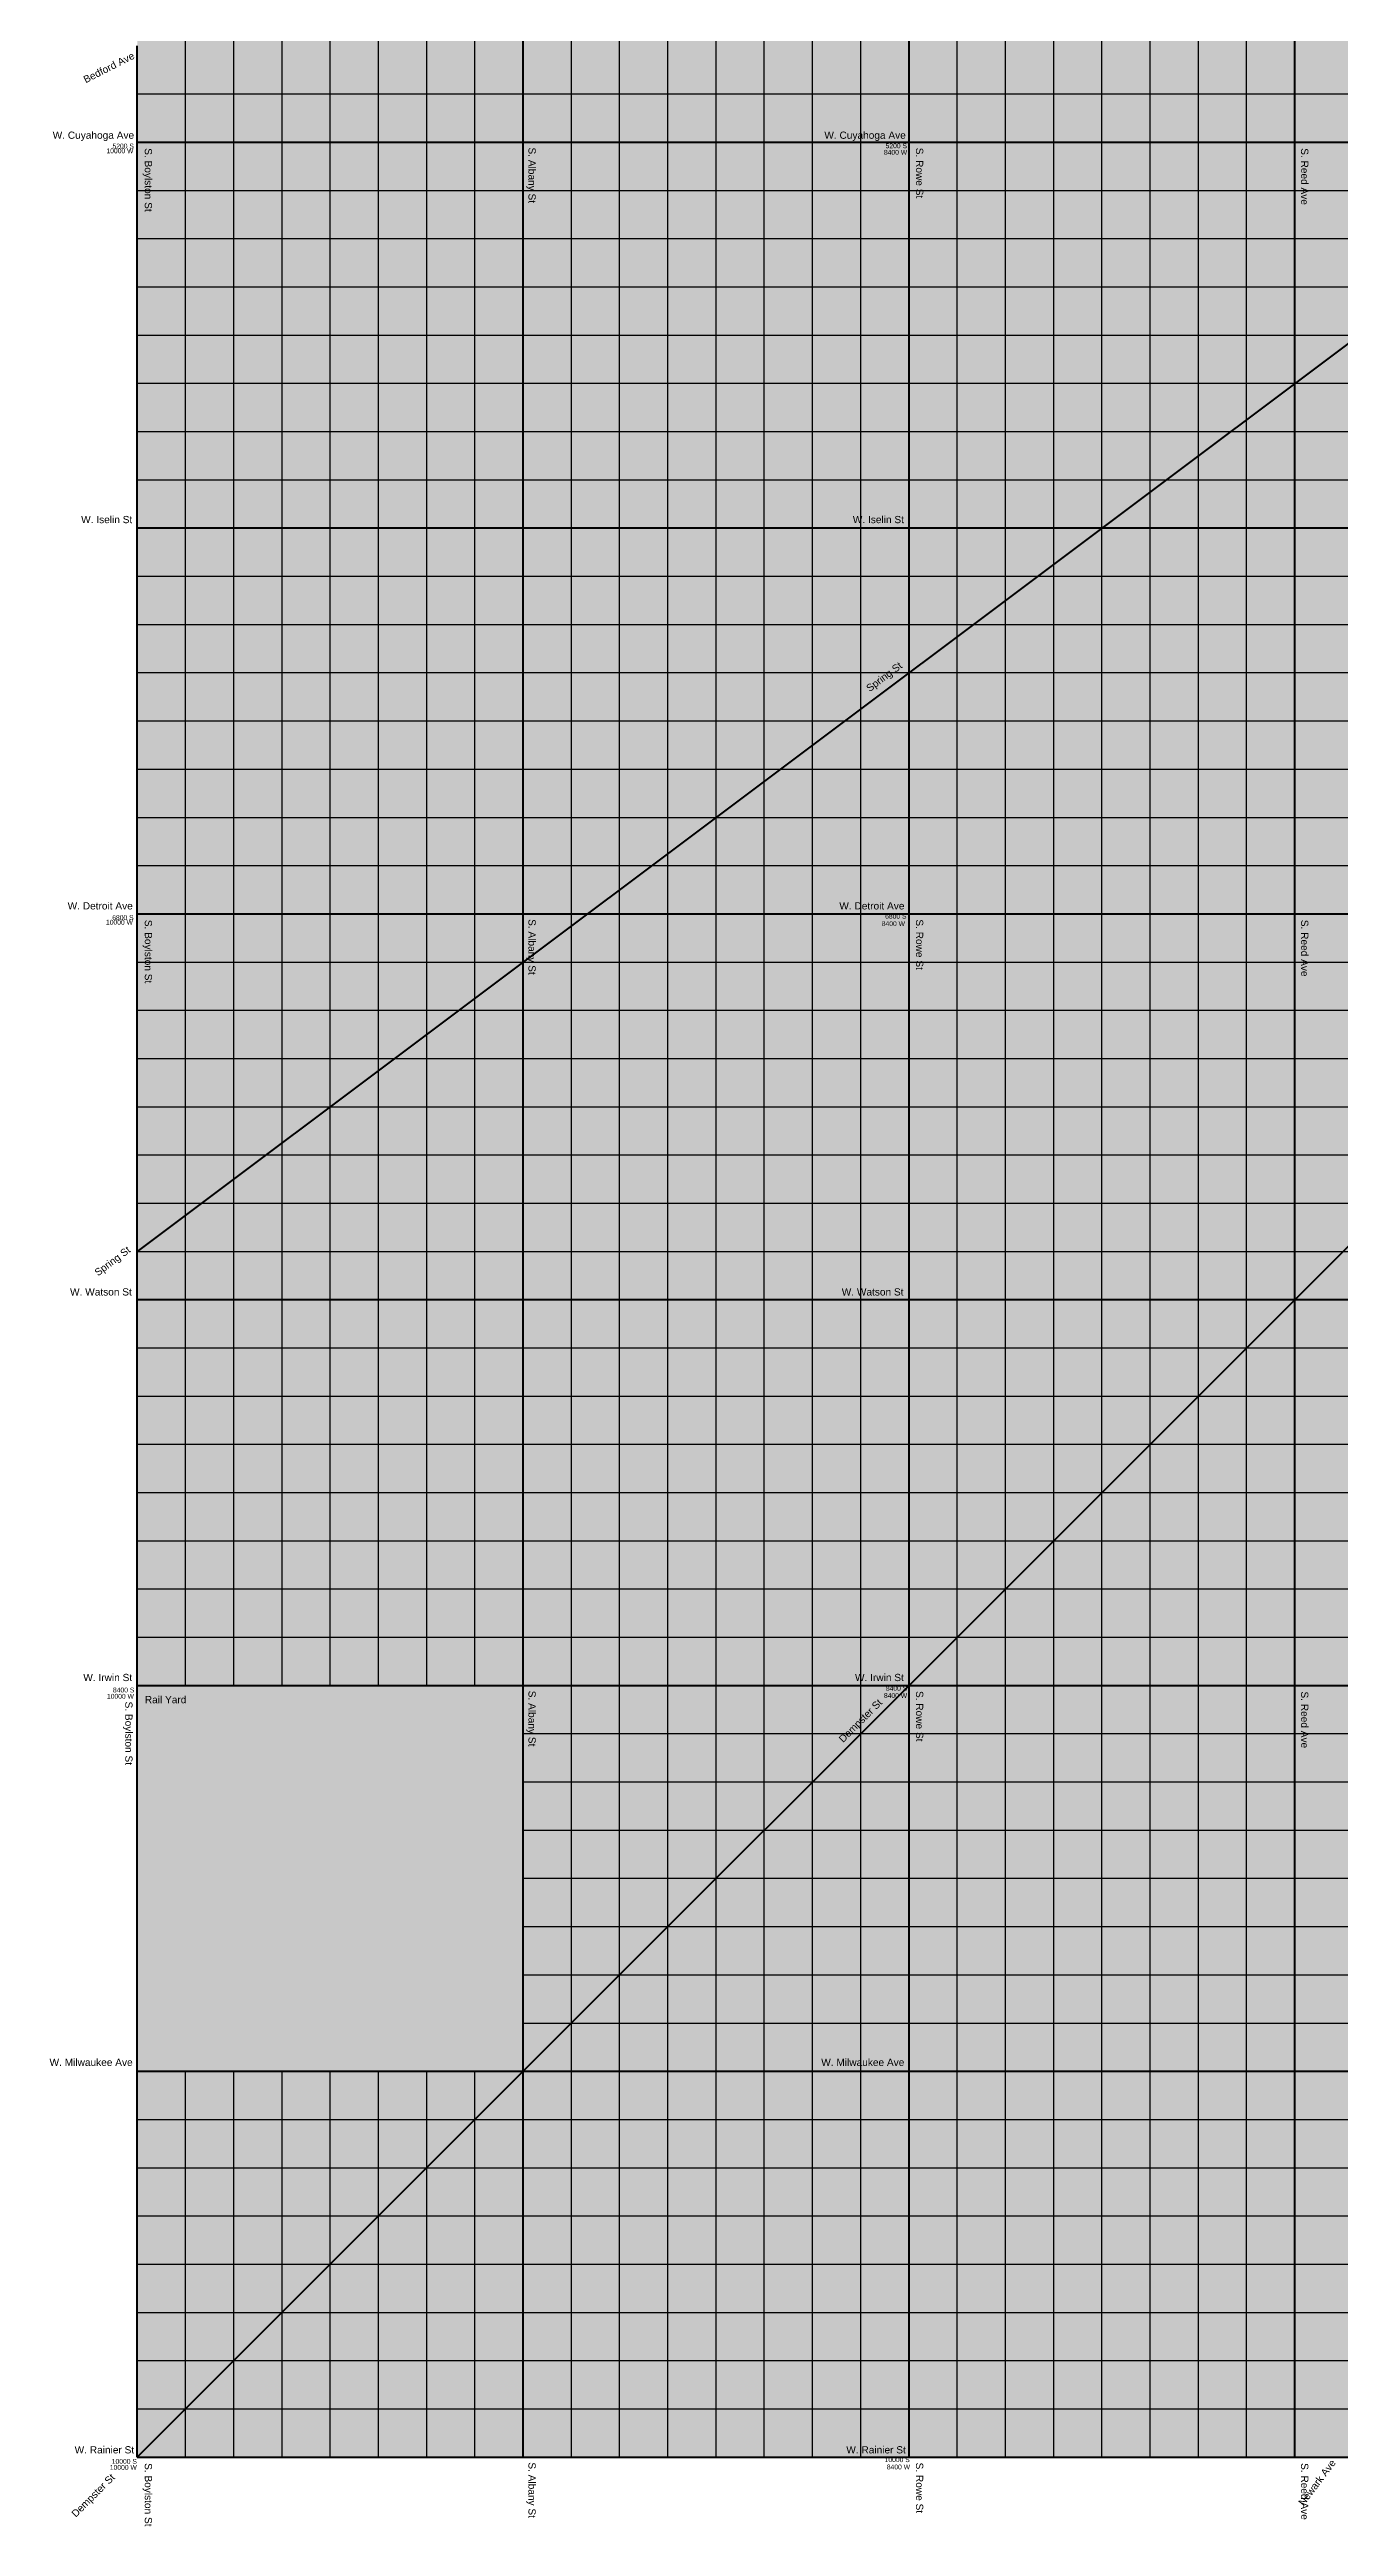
# Model space of a CAD drawing. Header units: inches. Extents: x -196 to 213, y -195 to 213.
# Drawn here: x -195.6 to -142.2, y -194.9 to -92.2 of the extents above; entities that cross this region are included whole.
import ezdxf

# ---------------------------------------------------------------- set-up
doc = ezdxf.new("R2010")
doc.units = ezdxf.units.IN
doc.header["$MEASUREMENT"] = 0
for name, color, linetype, lineweight in [('dia-major-st', 7, 'Continuous', 80), ('streets-major', 7, 'Continuous', 80), ('streets-minor', 7, 'Continuous', 30), ('text', 7, 'Continuous', 30), ('zone-industrial', 181, 'Continuous', 0), ('zone-mixed', 1, 'Continuous', 0)]:
    doc.layers.add(name, color=color, linetype=linetype, lineweight=lineweight)
doc.styles.get("Standard").update_dxf_attribs({"font": 'arial.ttf'})

msp = doc.modelspace()

# ---------------------------------------------------------------- hatches: boundary and pattern name
at = {"layer": 'zone-industrial', "transparency": 33554559}
h = msp.add_hatch(color=256, dxfattribs=at)
h.dxf.hatch_style = 1
h.paths.add_polyline_path([(112, 208), (48, 208), (48, 192), (48, 176), (112, 176)])
h.paths.add_polyline_path([(48, 208), (32, 208), (32, 192), (48, 192)])
h.paths.add_polyline_path([(-144, 208), (-160, 208), (-160, 192), (-144, 192)])
h.paths.add_polyline_path([(-160, 192), (-160, 208), (-192, 208), (-192, 144), (-160, 144)])
h.paths.add_polyline_path([(-176, 80), (-192, 80), (-192, 64), (-176, 64)])
h.paths.add_polyline_path([(-176, -160), (-192, -160), (-192, -176), (-176, -176)])
h.paths.add_polyline_path([(176, -176), (160, -176), (160, -192), (176, -192)])
at = {"layer": 'zone-mixed', "true_color": 0xf99006, "transparency": 33554559}
h = msp.add_hatch(color=30, dxfattribs=at)
h.dxf.hatch_style = 1
h.paths.add_polyline_path([(112, 176), (48, 176), (48, 192), (32, 192), (32, 208), (-144, 208), (-144, 192), (-160, 192), (-160, 144), (-192, 144), (-192, 80), (-176, 80), (-176, 64), (-192, 64), (-192, -160), (-176, -160), (-176, -176), (-192, -176), (-192, -192), (160, -192), (160, -176), (176, -176), (176, -192), (208, -192), (208, 80), (192, 80), (192, 96), (208, 96), (208, 112), (144, 112), (144, -128), (-128, -128), (-128, 144), (112, 144)])

# ---------------------------------------------------------------- linework, layer by layer
at = {"layer": 'dia-major-st'}
for p, q in [((0, 0), (-192, -192)), ((-96, -70), (-192, -142))]:
    msp.add_line(p, q, dxfattribs=at)
at = {"layer": 'streets-major'}
for p, q in [((-160, -192), (-160, 208)), ((-144, -192), (-144, 208)), ((-176, -192), (-176, 144)), ((-192, -192), (-192, -92)), ((-192, -96), (208, -96)), ((-192, -112), (208, -112)), ((-192, -128), (208, -128)), ((-192, -144), (208, -144)), ((-192, -160), (208, -160)), ((-192, -176), (208, -176)), ((-192, -192), (-92, -192))]:
    msp.add_line(p, q, dxfattribs=at)
at = {"layer": 'streets-minor'}
for p, q in [((-158, -192), (-158, 192)), ((-156, -192), (-156, 192)), ((-154, -192), (-154, 192)), ((-152, -192), (-152, 192)), ((-150, -192), (-150, 192)), ((-148, -192), (-148, 192)), ((-146, -192), (-146, 192)), ((-174, -192), (-174, 144)), ((-172, -192), (-172, 144)), ((-170, -192), (-170, 144)), ((-168, -192), (-168, 144)), ((-166, -192), (-166, 144)), ((-164, -192), (-164, 144)), ((-162, -192), (-162, 144)), ((-190, -160), (-190, 64)), ((-188, -160), (-188, 64)), ((-186, -160), (-186, 64)), ((-184, -160), (-184, 64)), ((-182, -160), (-182, 64)), ((-180, -160), (-180, 64)), ((-178, -160), (-178, 64)), ((-192, -94), (208, -94)), ((-192, -98), (208, -98)), ((-192, -100), (208, -100)), ((-192, -102), (208, -102)), ((-192, -104), (208, -104)), ((-192, -106), (208, -106)), ((-192, -108), (208, -108)), ((-192, -110), (208, -110)), ((-192, -114), (208, -114)), ((-192, -116), (208, -116)), ((-192, -118), (208, -118)), ((-192, -120), (208, -120)), ((-192, -122), (208, -122)), ((-192, -124), (208, -124)), ((-192, -126), (208, -126)), ((-192, -130), (208, -130)), ((-192, -132), (208, -132)), ((-192, -134), (208, -134)), ((-192, -136), (208, -136)), ((-192, -138), (208, -138)), ((-192, -140), (208, -140)), ((-192, -142), (208, -142)), ((-192, -146), (208, -146)), ((-192, -148), (208, -148)), ((-192, -150), (208, -150)), ((-192, -152), (208, -152)), ((-192, -154), (208, -154)), ((-192, -156), (208, -156)), ((-192, -158), (208, -158)), ((-176, -162), (208, -162)), ((-176, -164), (208, -164)), ((-176, -166), (208, -166)), ((-176, -168), (208, -168)), ((-176, -170), (208, -170)), ((-176, -172), (208, -172)), ((-176, -174), (208, -174)), ((-190, -192), (-190, -176)), ((-188, -192), (-188, -176)), ((-186, -192), (-186, -176)), ((-184, -192), (-184, -176)), ((-182, -192), (-182, -176)), ((-180, -192), (-180, -176)), ((-178, -192), (-178, -176)), ((-192, -178), (160, -178)), ((-192, -180), (160, -180)), ((-192, -182), (160, -182)), ((-192, -184), (160, -184)), ((-192, -186), (160, -186)), ((-192, -188), (160, -188)), ((-192, -190), (160, -190))]:
    msp.add_line(p, q, dxfattribs=at)

# ---------------------------------------------------------------- texts
at = {"layer": 'text'}
for s, rotation, p in [('Bedford Ave', 27, (-194.14, -93.56)), ('S. Boylston St', 270, (-191.69, -96.25)), ('S. Albany St', 270, (-175.78, -96.22)), ('S. Rowe St', 270, (-159.71, -96.23)), ('S. Reed Ave', 270, (-143.74, -96.25)), ('Spring St', 37, (-161.63, -118.81)), ('S. Boylston St', 270, (-191.69, -128.25)), ('S. Albany St', 270, (-175.78, -128.22)), ('S. Rowe St', 270, (-159.71, -128.23)), ('S. Reed Ave', 270, (-143.74, -128.25)), ('Spring St', 37, (-193.63, -143.04)), ('S. Albany St', 270, (-175.78, -160.22)), ('S. Boylston St', 270, (-192.5, -160.67)), ('Dempster St', 45, (-162.73, -162.39)), ('S. Rowe St', 270, (-159.71, -160.23)), ('S. Reed Ave', 270, (-143.74, -160.25)), ('Dempster St', 45, (-194.55, -194.52)), ('S. Boylston St', 270, (-191.69, -192.25)), ('S. Albany St', 270, (-175.78, -192.22)), ('S. Rowe St', 270, (-159.71, -192.23)), ('Newark Ave', 53, (-143.64, -194.05)), ('S. Reed Ave', 270, (-143.74, -192.25))]:
    msp.add_text(s, height=0.3, rotation=rotation, dxfattribs=at).set_placement(p)
for s, height, p in [('W. Cuyahoga Ave', 0.3, (-195.51, -95.86)), ('10000 W', 0.2, (-193.28, -96.46)), ('5200 S', 0.2, (-193.03, -96.26)), ('W. Cuyahoga Ave', 0.3, (-163.51, -95.86)), ('8400 W', 0.2, (-161.04, -96.52)), ('5200 S', 0.2, (-160.97, -96.25)), ('W. Iselin St', 0.3, (-194.33, -111.8)), ('W. Iselin St', 0.3, (-162.33, -111.8)), ('W. Detroit Ave', 0.3, (-194.89, -127.82)), ('10000 W', 0.2, (-193.3, -128.45)), ('6800 S', 0.2, (-193.04, -128.26)), ('W. Detroit Ave', 0.3, (-162.89, -127.82)), ('8400 W', 0.2, (-161.13, -128.51)), ('6800 S', 0.2, (-160.99, -128.2)), ('W. Watson St', 0.3, (-194.79, -143.83)), ('W. Watson St', 0.3, (-162.79, -143.83)), ('W. Irwin St', 0.3, (-194.24, -159.82)), ('8400 S', 0.2, (-193.01, -160.29)), ('W. Irwin St', 0.3, (-162.24, -159.82)), ('8400 S', 0.2, (-160.96, -160.22)), ('10000 W', 0.2, (-193.26, -160.55)), ('Rail Yard', 0.3, (-191.69, -160.74)), ('8400 W', 0.2, (-161.04, -160.52)), ('W. Milwaukee Ave', 0.3, (-195.64, -175.78)), ('W. Milwaukee Ave', 0.3, (-163.64, -175.78)), ('W. Rainier St', 0.3, (-194.6, -191.85)), ('10000 S', 0.2, (-193.06, -192.28)), ('W. Rainier St', 0.3, (-162.6, -191.85)), ('10000 S', 0.2, (-161.01, -192.21)), ('10000 W', 0.2, (-193.14, -192.53)), ('8400 W', 0.2, (-160.92, -192.51))]:
    msp.add_text(s, height=height, dxfattribs=at).set_placement(p)

doc.saveas('drawing.dxf')
